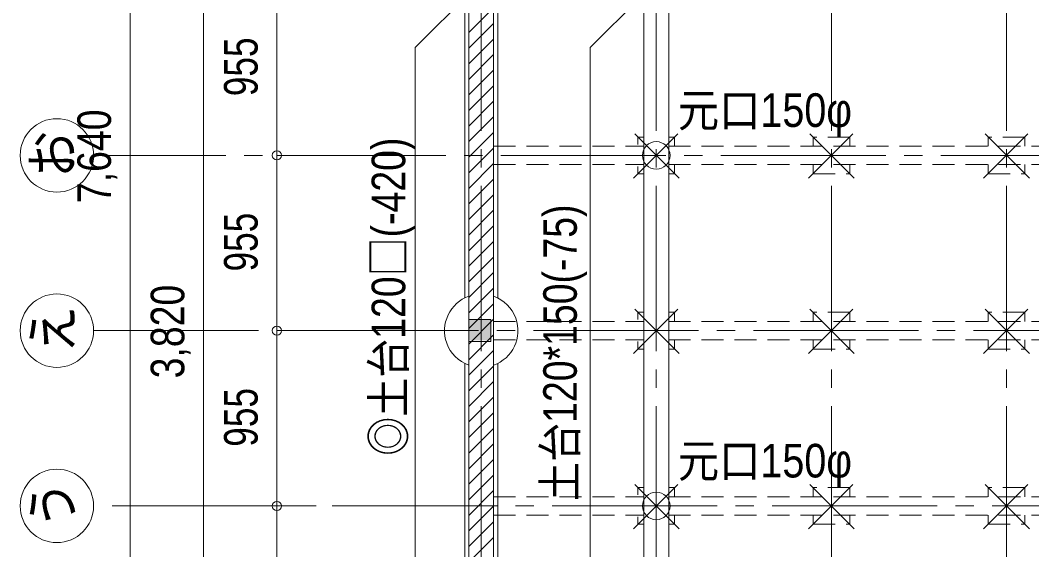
# Model space of a CAD drawing. Units: millimetres at full size, sheet at 1:100. Extents: x -20206 to -461, y -13906 to 13689.
# Drawn here: x -20206 to -14689, y 5706 to 8591 of the extents above; entities that cross this region are included whole.
import ezdxf
from ezdxf.enums import TextEntityAlignment as Align

# ---------------------------------------------------------------- set-up
doc = ezdxf.new("R2010")
doc.units = ezdxf.units.MM
doc.header["$LTSCALE"] = 100
doc.header["$PDMODE"] = 32
doc.header["$PDSIZE"] = 50
doc.linetypes.add('CHAIN2', pattern=[12, 9, -1, 1, -1])
doc.linetypes.add('DASHED1', pattern=[1.8, 1.2, -0.6])
for name, color, linetype, lineweight in [('1-0_通り心', 253, 'CHAIN2', 9), ('1-1_構造・躯体', 7, 'Continuous', 18), ('1-4_見え掛り', 5, 'Continuous', 15), ('1-5_建具枠', 4, 'DASHED1', 9), ('1-B_予備', 4, 'Continuous', 9), ('1-C_ハッチ', 253, 'Continuous', 9), ('1-D_寸法', 4, 'Continuous', 9), ('1-E_文字', 3, 'Continuous', 9), ('1-F_補助線', 3, 'Continuous', 9)]:
    doc.layers.add(name, color=color, linetype=linetype, lineweight=lineweight)
doc.styles.add('ＭＳ Ｐゴシック', font='')
doc.styles.get('ＭＳ Ｐゴシック').set_extended_font_data('MS PGothic')

# ---------------------------------------------------------------- blocks, each defined once
blk = doc.blocks.new('え')
at = {"layer": '1-E_文字', "color": 4}
blk.add_circle((-32.5, -2.1), 200, dxfattribs=at)
at = {"layer": '1-E_文字', "style": 'ＭＳ Ｐゴシック', "width": 0.85}
blk.add_text('え', height=219.9, rotation=90, dxfattribs=at).set_placement((119.6, -122.8), align=Align.BOTTOM_LEFT)
blk = doc.blocks.new('お')
at = {"layer": '1-E_文字', "color": 4}
blk.add_circle((-32.5, 952.9), 200, dxfattribs=at)
at = {"layer": '1-E_文字', "style": 'ＭＳ Ｐゴシック', "width": 0.85}
blk.add_text('お', height=219.9, rotation=90, dxfattribs=at).set_placement((119.6, 832.2), align=Align.BOTTOM_LEFT)
blk = doc.blocks.new('うｙ')
at = {"layer": '1-F_補助線', "color": 4}
blk.add_circle((-200, -2737.1), 200, dxfattribs=at)
at = {"layer": '1-F_補助線', "style": 'ＭＳ Ｐゴシック', "width": 0.85}
blk.add_text('う', height=219.9, rotation=90, dxfattribs=at).set_placement((-47.9, -2857.8), align=Align.BOTTOM_LEFT)

msp = doc.modelspace()

# ---------------------------------------------------------------- linework, layer by layer
at = {"layer": '1-0_通り心'}
for p, q in [((-17691.7, 13688.6), (-17691.7, 1520)), ((-16736.7, 13688.6), (-16736.7, 1520)), ((-15781.7, 13688.6), (-15781.7, 1520)), ((-14826.7, 13688.6), (-14826.7, 1520)), ((-10684.2, 7854.5), (-19806.3, 7854.5)), ((-19806.3, 6899.5), (-4970.9, 6899.5)), ((-6804.3, 5944.5), (-19806.3, 5944.5))]:
    msp.add_line(p, q, dxfattribs=at)
at = {"layer": '1-1_構造・躯体'}
msp.add_lwpolyline([(-17759.2, 6839.5), (-17639.2, 6839.5), (-17639.2, 6959.5), (-17759.2, 6959.5)], close=True, dxfattribs=at)
for centre in [(-16736.7, 7854.5), (-16736.7, 5944.5)]:
    msp.add_circle(centre, 75, dxfattribs=at)
at = {"layer": '1-4_見え掛り'}
for p, q in [((-17759.2, 4034.5), (-17759.2, 11614.5)), ((-17624.2, 4034.5), (-17624.2, 11614.5)), ((-16804.2, 11607), (-16804.2, 5049.5)), ((-16669.2, 11607), (-16669.2, 5049.5))]:
    msp.add_line(p, q, dxfattribs=at)
at = {"layer": '1-4_見え掛り', "linetype": 'DASHED1'}
for p, q in [((-17624.2, 7904.5), (-16808.3, 7904.5)), ((-16669.2, 7904.5), (-13939.2, 7904.5)), ((-17624.2, 7804.5), (-16808.3, 7804.5)), ((-16669.2, 7804.5), (-13939.2, 7804.5)), ((-17624.2, 6949.5), (-16808.3, 6949.5)), ((-16669.2, 6949.5), (-13939.2, 6949.5)), ((-17624.2, 6849.5), (-16808.3, 6849.5)), ((-16669.2, 6849.5), (-13939.2, 6849.5)), ((-17624.2, 5994.5), (-16808.3, 5994.5)), ((-16669.2, 5994.5), (-13939.2, 5994.5)), ((-17624.2, 5894.5), (-16808.3, 5894.5)), ((-16669.2, 5894.5), (-13939.2, 5894.5))]:
    msp.add_line(p, q, dxfattribs=at)
at = {"layer": '1-5_建具枠', "linetype": 'Continuous'}
for p, q in [((-17781.7, 8630.9), (-17781.7, 7078.2)), ((-17601.7, 8630.9), (-17601.7, 7078.2)), ((-17781.7, 6720.9), (-17781.7, 5168.2)), ((-17601.7, 6720.9), (-17601.7, 5168.2))]:
    msp.add_line(p, q, dxfattribs=at)
at = {"layer": '1-5_建具枠'}
for p, q in [((-16836.7, 7954.5), (-16836.7, 7914.5)), ((-16804.2, 7954.5), (-16836.7, 7954.5)), ((-16636.7, 7954.5), (-16669.2, 7954.5)), ((-16636.7, 7904.5), (-16636.7, 7954.5)), ((-15681.7, 7954.5), (-15881.7, 7954.5)), ((-15881.7, 7954.5), (-15881.7, 7904.5)), ((-15681.7, 7904.5), (-15681.7, 7954.5)), ((-14726.7, 7954.5), (-14926.7, 7954.5)), ((-14926.7, 7954.5), (-14926.7, 7904.5)), ((-14726.7, 7904.5), (-14726.7, 7954.5)), ((-16836.7, 7794.5), (-16836.7, 7754.5)), ((-15881.7, 7804.5), (-15881.7, 7754.5)), ((-15681.7, 7754.5), (-15681.7, 7804.5)), ((-14926.7, 7804.5), (-14926.7, 7754.5)), ((-14726.7, 7754.5), (-14726.7, 7804.5)), ((-16836.7, 7754.5), (-16804.2, 7754.5)), ((-15881.7, 7754.5), (-15681.7, 7754.5)), ((-14926.7, 7754.5), (-14726.7, 7754.5)), ((-16836.7, 6999.5), (-16836.7, 6959.5)), ((-16804.2, 6999.5), (-16836.7, 6999.5)), ((-16636.7, 6999.5), (-16669.2, 6999.5)), ((-16636.7, 6949.5), (-16636.7, 6999.5)), ((-15681.7, 6999.5), (-15881.7, 6999.5)), ((-15881.7, 6999.5), (-15881.7, 6949.5)), ((-15681.7, 6949.5), (-15681.7, 6999.5)), ((-14726.7, 6999.5), (-14926.7, 6999.5)), ((-14926.7, 6999.5), (-14926.7, 6949.5)), ((-14726.7, 6949.5), (-14726.7, 6999.5)), ((-15881.7, 6849.5), (-15881.7, 6799.5)), ((-15681.7, 6799.5), (-15681.7, 6849.5)), ((-14926.7, 6849.5), (-14926.7, 6799.5)), ((-14726.7, 6799.5), (-14726.7, 6849.5)), ((-16836.7, 6839.5), (-16836.7, 6799.5)), ((-16836.7, 6799.5), (-16804.2, 6799.5)), ((-15881.7, 6799.5), (-15681.7, 6799.5)), ((-14926.7, 6799.5), (-14726.7, 6799.5)), ((-16836.7, 6044.5), (-16836.7, 6004.5)), ((-16804.2, 6044.5), (-16836.7, 6044.5)), ((-16636.7, 6044.5), (-16669.2, 6044.5)), ((-16636.7, 5994.5), (-16636.7, 6044.5)), ((-15681.7, 6044.5), (-15881.7, 6044.5)), ((-15881.7, 6044.5), (-15881.7, 5994.5)), ((-15681.7, 5994.5), (-15681.7, 6044.5)), ((-14726.7, 6044.5), (-14926.7, 6044.5)), ((-14926.7, 6044.5), (-14926.7, 5994.5)), ((-14726.7, 5994.5), (-14726.7, 6044.5)), ((-16836.7, 5884.5), (-16836.7, 5844.5)), ((-15881.7, 5894.5), (-15881.7, 5844.5)), ((-15681.7, 5844.5), (-15681.7, 5894.5)), ((-14926.7, 5894.5), (-14926.7, 5844.5)), ((-14726.7, 5844.5), (-14726.7, 5894.5)), ((-16836.7, 5844.5), (-16804.2, 5844.5)), ((-15881.7, 5844.5), (-15681.7, 5844.5)), ((-14926.7, 5844.5), (-14726.7, 5844.5))]:
    msp.add_line(p, q, dxfattribs=at)
for points in [[(-16669.2, 7754.5), (-16636.7, 7754.5), (-16636.7, 7804.5)], [(-16669.2, 6799.5), (-16636.7, 6799.5), (-16636.7, 6849.5)], [(-16669.2, 5844.5), (-16636.7, 5844.5), (-16636.7, 5894.5)]]:
    msp.add_lwpolyline(points, dxfattribs=at)
at = {"layer": '1-5_建具枠', "linetype": 'Continuous'}
for start, end in [(109.7246, 199.7246), (19.7246, 70.2754), (289.7246, 19.7246), (199.7246, 250.2754)]:
    msp.add_arc((-17691.7, 6899.5), 200, start, end, dxfattribs=at)
at = {"layer": '1-B_予備'}
for p, q in [((-16796.7, 8742), (-17096.7, 8442)), ((-17096.7, 8442), (-17096.7, 5357))]:
    msp.add_line(p, q, dxfattribs=at)
at = {"layer": '1-B_予備', "color": 3, "lineweight": 25}
for p, q in [((-16861.7, 7729.5), (-16619.9, 7971.4)), ((-16611.7, 7729.5), (-16853.6, 7971.4)), ((-15906.7, 7729.5), (-15664.9, 7971.4)), ((-15656.7, 7729.5), (-15898.6, 7971.4)), ((-14951.7, 7729.5), (-14709.9, 7971.4)), ((-14701.7, 7729.5), (-14943.6, 7971.4)), ((-16861.7, 6774.5), (-16619.9, 7016.4)), ((-16611.7, 6774.5), (-16853.6, 7016.4)), ((-15906.7, 6774.5), (-15664.9, 7016.4)), ((-15656.7, 6774.5), (-15898.6, 7016.4)), ((-14951.7, 6774.5), (-14709.9, 7016.4)), ((-14701.7, 6774.5), (-14943.6, 7016.4)), ((-16861.7, 5819.5), (-16619.9, 6061.4)), ((-16611.7, 5819.5), (-16853.6, 6061.4)), ((-15906.7, 5819.5), (-15664.9, 6061.4)), ((-15656.7, 5819.5), (-15898.6, 6061.4)), ((-14951.7, 5819.5), (-14709.9, 6061.4)), ((-14701.7, 5819.5), (-14943.6, 6061.4))]:
    msp.add_line(p, q, dxfattribs=at)
at = {"layer": '1-B_予備'}
msp.add_lwpolyline([(-17751.7, 8742), (-18051.7, 8442), (-18051.7, 5357)], dxfattribs=at)
at = {"layer": '1-B_予備', "color": 8}
msp.add_solid([(-17759.2, 6959.5), (-17759.2, 6847), (-17639.2, 6959.5), (-17639.2, 6847)], dxfattribs=at)
at = {"layer": '1-C_ハッチ'}
for p, q in [((-17759.2, 8523.2), (-17624.2, 8658.2)), ((-17759.2, 8438.4), (-17624.2, 8573.4)), ((-17759.2, 8353.5), (-17624.2, 8488.5)), ((-17759.2, 8268.7), (-17624.2, 8403.7)), ((-17759.2, 8183.8), (-17624.2, 8318.8)), ((-17759.2, 8099), (-17624.2, 8234)), ((-17759.2, 8014.1), (-17624.2, 8149.1)), ((-17759.2, 7929.3), (-17624.2, 8064.3)), ((-17759.2, 7844.4), (-17624.2, 7979.4)), ((-17759.2, 7759.6), (-17624.2, 7894.6)), ((-17759.2, 7674.7), (-17624.2, 7809.7)), ((-17759.2, 7589.9), (-17624.2, 7724.9)), ((-17759.2, 7505), (-17624.2, 7640)), ((-17759.2, 7420.2), (-17624.2, 7555.2)), ((-17759.2, 7335.3), (-17624.2, 7470.3)), ((-17759.2, 7250.5), (-17624.2, 7385.5)), ((-17759.2, 7165.6), (-17624.2, 7300.6)), ((-17759.2, 7080.7), (-17624.2, 7215.7)), ((-17759.2, 6995.9), (-17624.2, 7130.9)), ((-17759.2, 6911), (-17624.2, 7046)), ((-17759.2, 6826.2), (-17624.2, 6961.2)), ((-17759.2, 6741.3), (-17624.2, 6876.3)), ((-17759.2, 6656.5), (-17624.2, 6791.5)), ((-17759.2, 6571.6), (-17624.2, 6706.6)), ((-17759.2, 6486.8), (-17624.2, 6621.8)), ((-17759.2, 6401.9), (-17624.2, 6536.9)), ((-17759.2, 6317.1), (-17624.2, 6452.1)), ((-17759.2, 6232.2), (-17624.2, 6367.2)), ((-17759.2, 6147.4), (-17624.2, 6282.4)), ((-17759.2, 6062.5), (-17624.2, 6197.5)), ((-17759.2, 5977.7), (-17624.2, 6112.7)), ((-17759.2, 5892.8), (-17624.2, 6027.8)), ((-17759.2, 5808), (-17624.2, 5943)), ((-17759.2, 5723.1), (-17624.2, 5858.1)), ((-17759.2, 5638.2), (-17624.2, 5773.2))]:
    msp.add_line(p, q, dxfattribs=at)
at = {"layer": '1-D_寸法'}
for p, q in [((-19606.3, 4034.5), (-19606.3, 11674.5)), ((-19206.3, 8809.5), (-19206.3, 4989.5)), ((-18806.3, 8809.5), (-18806.3, 7854.5)), ((-18806.3, 7854.5), (-18591.7, 7854.5)), ((-18806.3, 7854.5), (-18806.3, 6899.5)), ((-18806.3, 6899.5), (-18591.7, 6899.5)), ((-18806.3, 6899.5), (-18806.3, 5944.5)), ((-18806.3, 5944.5), (-18591.7, 5944.5)), ((-18806.3, 5944.5), (-18806.3, 4989.5))]:
    msp.add_line(p, q, dxfattribs=at)
for p in [(-18806.3, 7854.5), (-18806.3, 6899.5), (-18806.3, 5944.5)]:
    msp.add_point(p, dxfattribs=at)

# ---------------------------------------------------------------- block references
at = {"layer": '1-F_補助線'}
for name, p in [('お', (-19973.8, 6901.6)), ('え', (-19973.8, 6901.6)), ('うｙ', (-19806.3, 8681.6))]:
    msp.add_blockref(name, p, dxfattribs=at)

# ---------------------------------------------------------------- texts
at = {"layer": '1-D_寸法', "color": 3, "style": 'ＭＳ Ｐゴシック'}
for s, width, p in [('955', 0.8, (-18856.3, 8177)), ('7,640', 0.85, (-19656.3, 7594.5)), ('955', 0.8, (-18856.3, 7222)), ('3,820', 0.85, (-19256.3, 6639.5)), ('955', 0.8, (-18856.3, 6267))]:
    msp.add_text(s, height=183.3, rotation=90, dxfattribs=dict(at, width=width)).set_placement(p, align=Align.BOTTOM_LEFT)
at = {"layer": '1-E_文字', "style": 'ＭＳ Ｐゴシック', "width": 0.9}
for p in [(-16619.2, 7954.5), (-16619.2, 6044.5)]:
    msp.add_text('元口150φ', height=183.3, dxfattribs=at).set_placement(p, align=Align.BOTTOM_LEFT)
at = {"layer": '1-E_文字', "style": 'ＭＳ Ｐゴシック', "width": 0.85}
for s, p in [('◎土台120□(-420)', (-18051.1, 6217.6)), ('土台120*150(-75)', (-17115.2, 5972))]:
    msp.add_text(s, height=183.3, rotation=90, dxfattribs=at).set_placement(p, align=Align.BOTTOM_LEFT)

doc.saveas('drawing.dxf')
